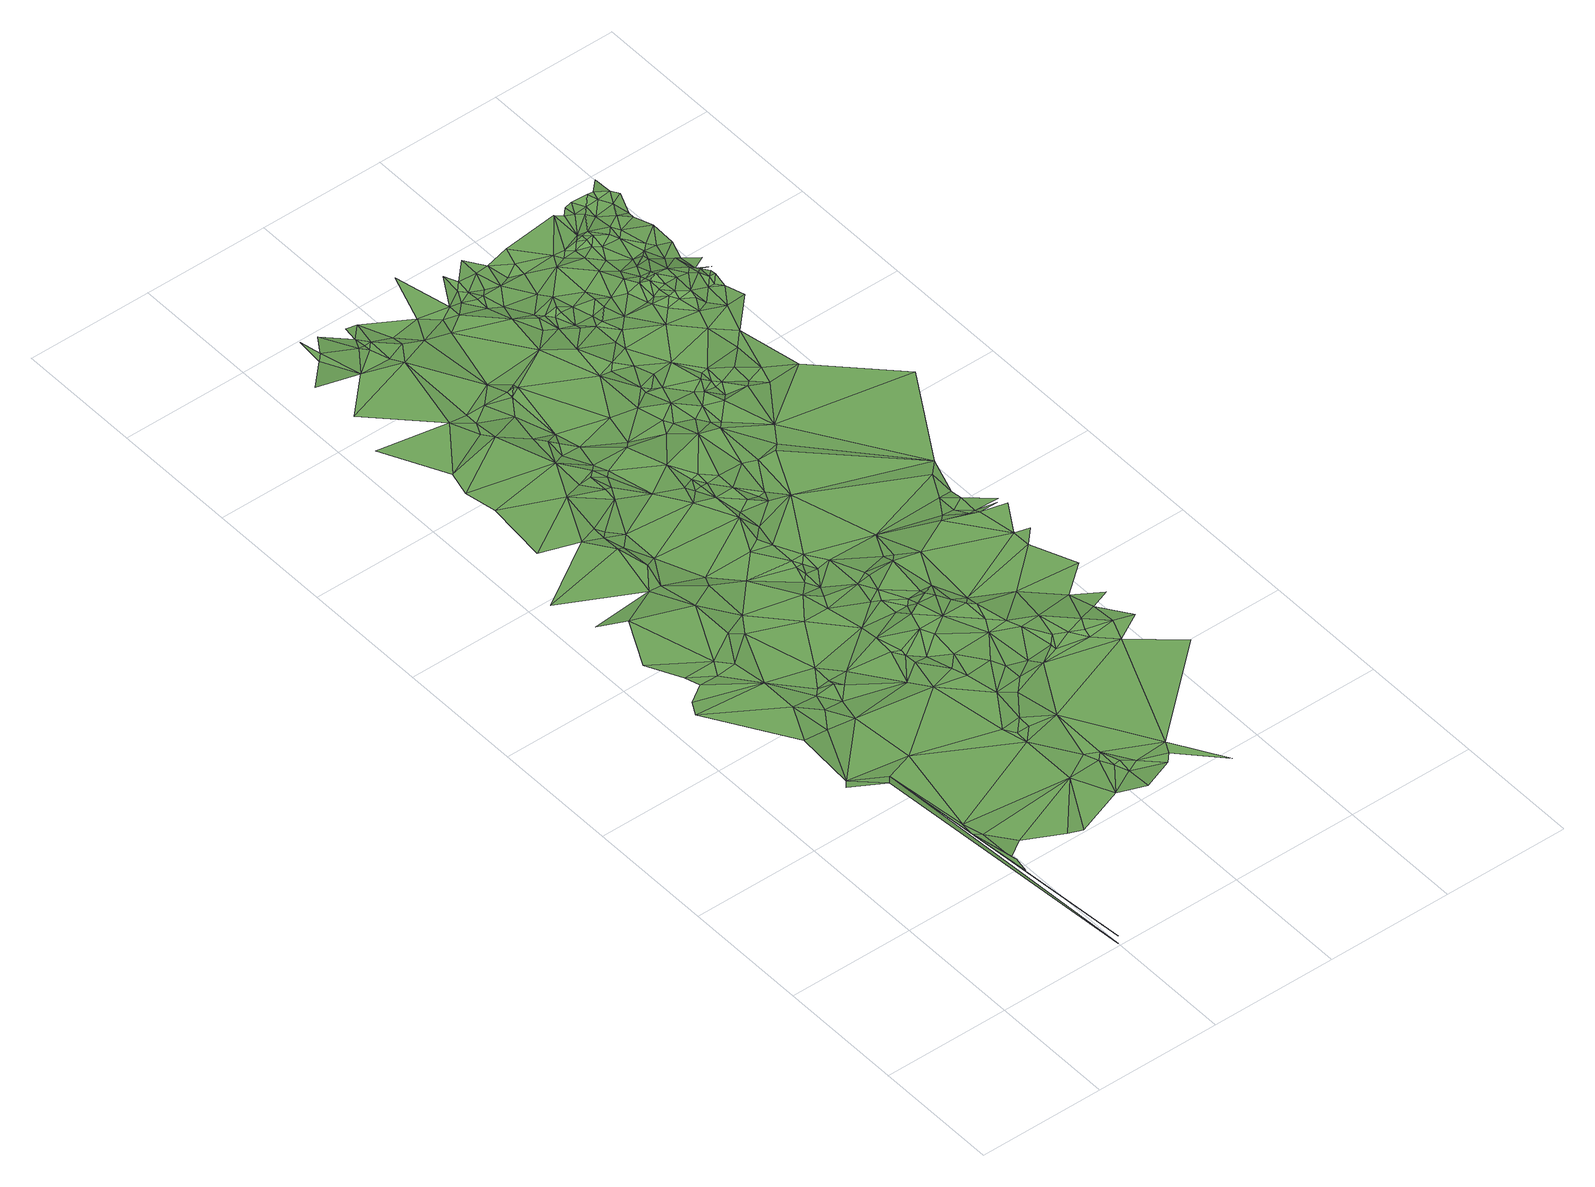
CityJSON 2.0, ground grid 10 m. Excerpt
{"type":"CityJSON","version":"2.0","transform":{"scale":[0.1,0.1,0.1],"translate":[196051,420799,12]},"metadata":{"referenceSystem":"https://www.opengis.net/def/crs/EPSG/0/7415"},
"CityObjects":{
"plantcover1":{"type":"PlantCover","attributes":{"3df_class":"Forest","bgt_fysiekvoorkomen":"groenvoorziening","bgt_status":"bestaand","identificatienamespace":"NL.IMGeo","begroeidterreindeeloptalud":"true","plus_fysiekvoorkomen":"gras- en kruidachtigen","relatievehoogteligging":0,"aantal_punten":0},"geometry":[{"type":"MultiSurface","lod":"1","boundaries":[[[0,1,2]],[[3,4,1]],[[5,1,0]],[[6,1,5]],[[7,3,8]],[[8,9,10]],[[6,11,1]],[[6,5,12]],[[3,1,11]],[[8,3,9]],[[13,14,15]],[[9,16,17]],[[18,15,17]],[[19,9,3]],[[3,11,19]],[[13,20,14]],[[21,22,23]],[[20,24,21]],[[18,13,15]],[[16,9,25]],[[18,17,16]],[[9,19,25]],[[26,23,22]],[[24,22,21]],[[27,11,6]],[[24,20,13]],[[27,6,12]],[[18,16,28]],[[22,24,29]],[[13,29,24]],[[28,16,25]],[[30,27,12]],[[31,13,18]],[[32,33,26]],[[31,18,28]],[[19,11,34]],[[29,35,22]],[[36,28,25]],[[22,37,26]],[[31,38,13]],[[31,28,36]],[[39,27,30]],[[13,40,29]],[[38,41,13]],[[27,34,11]],[[36,42,31]],[[38,31,42]],[[35,37,22]],[[32,26,37]],[[32,43,44]],[[40,35,29]],[[25,19,45]],[[41,40,13]],[[42,46,38]],[[36,47,42]],[[43,48,44]],[[46,41,38]],[[36,25,49]],[[47,46,42]],[[39,50,27]],[[46,47,51]],[[51,41,46]],[[47,36,49]],[[34,52,19]],[[32,37,53]],[[40,54,35]],[[54,37,35]],[[19,52,45]],[[55,32,53]],[[25,45,49]],[[47,49,51]],[[56,57,58]],[[32,55,43]],[[37,59,53]],[[41,60,40]],[[56,48,57]],[[54,59,37]],[[60,54,40]],[[61,27,50]],[[55,53,62]],[[43,63,48]],[[64,34,27]],[[51,65,41]],[[66,43,55]],[[48,63,67]],[[52,34,68]],[[59,69,53]],[[61,64,27]],[[62,53,69]],[[43,66,63]],[[55,62,66]],[[70,51,49]],[[71,68,34]],[[58,72,73]],[[74,75,50]],[[76,61,50]],[[52,68,77]],[[48,67,57]],[[75,76,50]],[[78,67,63]],[[79,80,81]],[[41,65,60]],[[66,82,63]],[[54,83,59]],[[84,80,73]],[[66,62,82]],[[77,68,71]],[[82,78,63]],[[49,45,85]],[[86,51,70]],[[87,64,61]],[[88,45,52]],[[64,89,34]],[[87,61,76]],[[71,34,89]],[[83,69,59]],[[54,60,90]],[[88,52,77]],[[75,91,76]],[[86,65,51]],[[49,85,92]],[[76,91,87]],[[70,49,92]],[[58,57,72]],[[83,54,90]],[[87,89,64]],[[78,93,67]],[[77,71,89]],[[94,91,75]],[[85,45,95]],[[96,75,74]],[[94,87,91]],[[78,82,93]],[[67,93,57]],[[88,97,45]],[[95,45,97]],[[70,92,98]],[[98,86,70]],[[85,99,92]],[[72,84,73]],[[80,100,81]],[[96,94,75]],[[60,65,101]],[[77,102,88]],[[99,85,95]],[[77,89,102]],[[80,84,100]],[[101,90,60]],[[69,83,103]],[[104,87,94]],[[62,105,82]],[[98,92,106]],[[62,69,107]],[[108,109,110]],[[86,98,106]],[[89,87,104]],[[92,99,106]],[[95,111,99]],[[57,112,113]],[[111,95,97]],[[57,113,72]],[[114,94,96]],[[57,93,112]],[[83,90,115]],[[65,86,116]],[[88,117,97]],[[90,101,118]],[[102,119,88]],[[81,120,121]],[[82,122,93]],[[101,65,123]],[[94,114,104]],[[99,111,124]],[[121,120,108]],[[97,117,111]],[[106,99,124]],[[109,125,126]],[[125,109,108]],[[90,118,127]],[[106,128,86]],[[113,112,129]],[[81,100,130]],[[131,88,119]],[[83,115,132]],[[133,112,93]],[[88,131,117]],[[90,127,115]],[[134,102,89]],[[116,86,128]],[[100,84,130]],[[83,135,103]],[[136,72,113]],[[103,107,69]],[[129,112,133]],[[113,129,136]],[[130,137,81]],[[118,101,138]],[[65,116,139]],[[83,132,135]],[[65,139,123]],[[122,82,105]],[[140,84,72]],[[93,122,133]],[[129,133,141]],[[105,62,107]],[[115,127,142]],[[102,134,119]],[[123,138,101]],[[108,143,125]],[[114,144,104]],[[127,118,138]],[[129,141,136]],[[136,145,72]],[[132,115,142]],[[124,146,106]],[[111,147,124]],[[72,145,148]],[[137,120,81]],[[72,148,149]],[[150,130,84]],[[111,117,147]],[[72,149,140]],[[133,122,141]],[[106,146,128]],[[119,151,131]],[[152,125,143]],[[142,127,153]],[[130,154,137]],[[116,128,155]],[[136,141,156]],[[150,84,140]],[[132,142,157]],[[116,155,139]],[[135,158,103]],[[117,131,147]],[[145,136,156]],[[123,139,159]],[[135,132,157]],[[158,160,103]],[[141,122,156]],[[108,161,143]],[[153,157,142]],[[149,148,162]],[[134,151,119]],[[108,163,161]],[[123,159,138]],[[147,146,124]],[[164,155,128]],[[120,163,108]],[[146,164,128]],[[145,165,148]],[[150,154,130]],[[166,153,127]],[[166,127,138]],[[107,103,160]],[[135,157,167]],[[131,151,147]],[[155,168,139]],[[162,148,165]],[[169,140,149]],[[167,158,135]],[[139,168,159]],[[167,157,153]],[[162,169,149]],[[143,170,152]],[[104,171,89]],[[155,164,168]],[[150,140,169]],[[160,158,172]],[[143,161,173]],[[159,174,138]],[[137,154,175]],[[167,153,166]],[[165,169,162]],[[122,105,176]],[[143,173,170]],[[137,175,120]],[[145,156,177]],[[172,107,160]],[[178,164,146]],[[179,168,164]],[[161,163,180]],[[156,122,181]],[[159,168,182]],[[173,161,180]],[[183,166,138]],[[171,134,89]],[[183,138,174]],[[147,184,146]],[[170,173,180]],[[185,151,134]],[[165,145,177]],[[150,186,154]],[[178,179,164]],[[187,147,151]],[[107,188,105]],[[182,168,179]],[[120,189,163]],[[150,169,186]],[[190,176,105]],[[146,184,191]],[[192,178,146]],[[122,176,181]],[[163,189,180]],[[193,107,172]],[[190,105,188]],[[191,192,146]],[[194,174,159]],[[180,195,170]],[[196,170,195]],[[147,197,184]],[[134,198,185]],[[188,107,193]],[[154,186,199]],[[182,194,159]],[[187,151,185]],[[154,199,175]],[[156,181,177]],[[194,183,174]],[[167,200,158]],[[197,147,187]],[[201,182,179]],[[202,166,183]],[[201,179,178]],[[176,190,203]],[[180,189,204]],[[180,204,195]],[[205,190,188]],[[206,169,165]],[[200,172,158]],[[191,184,207]],[[192,201,178]],[[186,169,208]],[[197,207,184]],[[209,167,166]],[[193,172,210]],[[188,193,211]],[[120,212,189]],[[213,165,177]],[[120,175,212]],[[190,205,203]],[[181,176,203]],[[134,214,198]],[[191,215,192]],[[216,205,188]],[[185,198,217]],[[201,194,182]],[[186,218,199]],[[201,192,215]],[[207,215,191]],[[185,217,187]],[[216,203,205]],[[194,202,183]],[[219,216,188]],[[199,220,175]],[[211,219,188]],[[210,211,193]],[[208,218,186]],[[204,189,212]],[[203,221,181]],[[213,206,165]],[[216,221,203]],[[199,218,220]],[[206,208,169]],[[198,222,217]],[[197,187,223]],[[187,217,223]],[[209,166,202]],[[220,218,208]],[[200,210,172]],[[224,221,216]],[[195,204,225]],[[219,224,216]],[[207,197,226]],[[227,219,211]],[[214,222,198]],[[228,202,194]],[[171,214,134]],[[201,215,229]],[[209,200,167]],[[227,211,210]],[[223,217,222]],[[201,229,194]],[[226,215,207]],[[177,181,230]],[[175,231,212]],[[212,225,204]],[[177,230,213]],[[226,197,223]],[[227,232,219]],[[229,228,194]],[[227,210,232]],[[233,171,104]],[[209,202,228]],[[234,181,221]],[[214,235,222]],[[200,232,210]],[[219,236,224]],[[222,237,223]],[[175,220,238]],[[234,221,224]],[[219,232,236]],[[235,237,222]],[[229,209,228]],[[239,206,213]],[[238,220,208]],[[230,181,234]],[[240,213,230]],[[175,238,231]],[[212,241,225]],[[212,231,241]],[[206,242,208]],[[214,243,235]],[[240,239,213]],[[232,200,244]],[[224,236,234]],[[171,243,214]],[[235,243,237]],[[245,223,237]],[[245,226,223]],[[236,232,244]],[[226,246,215]],[[215,247,229]],[[242,238,208]],[[240,230,248]],[[249,209,229]],[[239,242,206]],[[230,234,248]],[[250,237,243]],[[251,241,231]],[[241,252,225]],[[250,245,237]],[[243,171,253]],[[254,244,200]],[[255,234,236]],[[255,236,244]],[[256,225,252]],[[257,239,240]],[[248,257,240]],[[258,248,234]],[[251,252,241]],[[250,243,253]],[[259,251,231]],[[259,231,238]],[[200,209,260]],[[261,242,239]],[[262,209,249]],[[255,263,234]],[[264,239,257]],[[258,234,263]],[[257,248,258]],[[265,226,245]],[[250,266,245]],[[215,246,247]],[[261,239,264]],[[251,267,252]],[[255,244,268]],[[247,249,229]],[[268,244,254]],[[269,238,242]],[[270,242,261]],[[263,255,271]],[[262,272,209]],[[273,267,251]],[[274,257,258]],[[261,264,275]],[[258,263,274]],[[276,264,257]],[[273,251,259]],[[270,277,242]],[[278,252,267]],[[246,226,265]],[[277,269,242]],[[238,279,259]],[[263,271,274]],[[275,264,276]],[[280,254,200]],[[281,238,269]],[[278,282,252]],[[283,271,255]],[[270,261,284]],[[283,255,268]],[[285,267,273]],[[286,261,275]],[[279,238,281]],[[276,257,287]],[[287,257,274]],[[288,278,267]],[[288,267,285]],[[272,260,209]],[[286,275,276]],[[284,277,270]],[[289,262,249]],[[290,273,259]],[[271,291,274]],[[284,261,286]],[[273,292,285]],[[293,259,279]],[[290,292,273]],[[292,288,285]],[[288,294,278]],[[278,294,282]],[[295,290,259]],[[283,291,271]],[[249,247,296]],[[249,296,289]],[[277,297,269]],[[262,289,298]],[[295,259,293]],[[274,299,287]],[[298,272,262]],[[293,279,281]],[[291,299,274]],[[300,277,284]],[[292,301,288]],[[302,281,269]],[[303,276,287]],[[254,280,268]],[[304,286,276]],[[200,260,280]],[[305,293,281]],[[306,247,246]],[[298,289,307]],[[294,288,308]],[[293,305,295]],[[292,290,309]],[[300,297,277]],[[304,284,286]],[[308,288,301]],[[289,296,307]],[[310,302,269]],[[303,287,299]],[[303,304,276]],[[292,309,301]],[[272,298,311]],[[310,269,297]],[[312,305,281]],[[313,299,291]],[[298,307,311]],[[302,314,281]],[[300,284,304]],[[314,312,281]],[[280,283,268]],[[315,290,295]],[[313,316,299]],[[283,317,291]],[[299,318,303]],[[272,311,319]],[[296,247,320]],[[321,305,312]],[[308,301,309]],[[322,294,308]],[[299,316,318]],[[295,305,323]],[[307,296,324]],[[290,315,309]],[[314,325,312]],[[310,314,302]],[[313,291,317]],[[272,319,260]],[[321,312,325]],[[300,326,297]],[[316,313,327]],[[328,304,303]],[[328,303,318]],[[329,311,307]],[[321,323,305]],[[318,316,327]],[[323,315,295]],[[330,325,314]],[[326,310,297]],[[308,309,331]],[[310,332,314]],[[317,327,313]],[[304,328,333]],[[330,321,325]],[[318,333,328]],[[333,318,327]],[[322,308,331]],[[330,314,332]],[[326,334,310]],[[309,335,331]],[[336,317,283]],[[334,332,310]],[[321,330,323]],[[300,304,337]],[[315,338,309]],[[260,319,280]],[[335,309,338]],[[327,317,339]],[[326,300,337]],[[333,327,340]],[[326,341,334]],[[334,342,332]],[[327,339,340]],[[335,343,331]],[[332,344,330]],[[330,345,323]],[[339,317,336]],[[342,334,341]],[[335,338,343]],[[333,346,304]],[[323,347,315]],[[344,332,342]],[[337,341,326]],[[348,336,283]],[[345,330,344]],[[315,347,338]],[[331,343,349]],[[350,340,339]],[[340,351,333]],[[346,337,304]],[[350,339,336]],[[345,347,323]],[[341,352,342]],[[344,342,352]],[[344,352,345]],[[338,353,343]],[[337,354,341]],[[333,351,346]],[[283,280,355]],[[340,350,351]],[[341,356,352]],[[343,353,349]],[[338,347,353]],[[354,357,341]],[[357,356,341]],[[350,336,348]],[[352,358,345]],[[354,337,359]],[[345,358,347]],[[352,356,360]],[[348,283,355]],[[361,359,337]],[[346,361,337]],[[351,350,362]],[[347,363,353]],[[357,354,364]],[[365,354,359]],[[360,358,352]],[[356,357,366]],[[348,362,350]],[[354,365,364]],[[346,351,362]],[[367,363,347]],[[366,357,364]],[[347,358,367]],[[360,356,366]],[[368,365,359]],[[353,363,369]],[[359,361,368]],[[370,364,365]],[[364,371,366]],[[371,364,370]],[[372,370,365]],[[353,373,349]],[[365,368,372]],[[358,360,374]],[[375,360,366]],[[369,363,376]],[[367,376,363]],[[377,370,372]],[[371,378,366]],[[377,371,370]],[[360,375,374]],[[366,378,375]],[[368,361,379]],[[367,358,380]],[[381,361,346]],[[372,368,382]],[[381,346,362]],[[374,380,358]],[[383,378,371]],[[377,383,371]],[[368,379,382]],[[378,384,375]],[[369,376,385]],[[369,373,353]],[[372,386,377]],[[383,384,378]],[[387,379,361]],[[367,388,376]],[[374,375,389]],[[382,386,372]],[[380,388,367]],[[377,386,383]],[[389,375,384]],[[379,387,382]],[[381,387,361]],[[390,369,385]],[[385,376,391]],[[383,392,384]],[[376,388,391]],[[374,393,380]],[[383,386,392]],[[374,389,393]],[[380,394,388]],[[385,391,395]],[[389,384,396]],[[390,373,369]],[[397,382,387]],[[390,385,395]],[[394,380,393]],[[382,398,386]],[[396,384,392]],[[391,388,399]],[[399,388,394]],[[391,399,395]],[[381,362,400]],[[381,397,387]],[[386,398,392]],[[395,401,390]],[[395,399,401]],[[389,402,393]],[[389,396,402]],[[382,403,398]],[[382,397,403]],[[399,394,404]],[[394,393,405]],[[399,404,401]],[[398,406,392]],[[396,392,407]],[[408,373,390]],[[401,409,390]],[[397,381,410]],[[402,411,393]],[[404,394,405]],[[402,396,411]],[[412,408,390]],[[398,403,406]],[[406,413,392]],[[397,414,403]],[[407,392,413]],[[411,405,393]],[[414,397,415]],[[410,381,400]],[[401,404,416]],[[396,407,411]],[[409,412,390]],[[410,415,397]],[[406,403,417]],[[414,417,403]],[[404,405,416]],[[401,416,418]],[[414,415,419]],[[401,418,409]],[[412,420,408]],[[419,415,410]],[[421,406,417]],[[405,411,422]],[[406,421,413]],[[417,414,423]],[[411,407,424]],[[423,414,419]],[[416,405,425]],[[426,407,413]],[[425,405,422]],[[427,420,412]],[[422,411,424]],[[426,413,421]],[[409,428,412]],[[421,417,429]],[[412,428,427]],[[418,428,409]],[[416,425,430]],[[431,407,426]],[[416,430,418]],[[431,424,407]],[[426,421,432]],[[425,422,433]],[[434,427,428]],[[433,422,424]],[[418,435,428]],[[430,425,436]],[[437,418,430]],[[434,428,435]],[[433,424,431]],[[435,418,437]],[[425,433,436]],[[434,435,438]],[[437,430,439]],[[439,430,436]],[[438,435,440]],[[440,435,437]],[[441,437,439]],[[441,440,437]],[[442,438,440]]]}]}
},
"vertices":[
[94,102,9],[89,142,6],[94,92,6],[81,219,7],[100,2,8],[94,107,7],[94,137,6],[100,2,1],[81,219,1],[56,234,7],[56,234,1],[89,152,7],[109,117,6],[74,342,7],[24,357,8],[19,347,7],[79,282,5],[59,282,7],[74,312,7],[104,227,6],[39,367,8],[34,377,10],[59,377,10],[19,402,12],[54,367,7],[99,277,7],[39,442,12],[173,142,7],[89,297,6],[69,367,9],[138,102,6],[94,312,5],[69,457,10],[19,452,11],[173,187,7],[84,392,10],[104,297,5],[84,427,10],[99,317,5],[148,97,7],[94,387,7],[109,332,7],[109,312,7],[79,502,10],[9,487,11],[158,267,8],[109,317,6],[114,307,7],[64,522,11],[148,282,7],[188,112,6],[124,317,6],[168,207,7],[79,457,9],[104,402,7],[84,477,10],[34,532,11],[84,562,11],[39,582,11],[104,437,9],[133,372,6],[198,142,8],[94,482,7],[79,517,9],[193,152,9],[158,342,7],[84,502,8],[79,527,10],[173,197,8],[109,447,6],[158,312,7],[183,197,8],[99,592,11],[34,607,11],[208,102,8],[208,122,7],[203,132,8],[183,207,9],[84,522,8],[14,677,11],[39,627,11],[69,667,11],[94,512,7],[128,427,6],[84,637,11],[163,292,9],[158,327,9],[203,147,9],[188,237,7],[203,192,10],[148,392,7],[208,132,9],[163,302,8],[109,542,8],[218,127,7],[178,272,9],[233,112,7],[183,262,7],[163,307,9],[173,292,8],[79,647,9],[153,372,6],[198,227,8],[148,447,6],[243,127,9],[148,507,7],[183,312,13],[163,477,7],[54,742,10],[39,767,12],[19,747,15],[188,282,9],[109,552,10],[99,567,9],[238,117,9],[158,402,5],[183,337,10],[203,262,9],[158,382,7],[208,237,9],[84,732,10],[24,712,11],[133,532,6],[178,357,8],[188,302,13],[44,772,13],[39,787,15],[163,392,5],[188,327,13],[109,567,10],[84,657,9],[208,252,8],[163,417,5],[114,552,9],[228,237,10],[163,422,7],[114,572,10],[84,667,9],[183,377,7],[183,352,10],[104,622,8],[119,562,8],[163,407,6],[69,762,10],[268,87,8],[119,577,8],[203,312,13],[218,282,11],[109,597,8],[109,612,10],[109,647,7],[223,247,8],[54,787,11],[173,407,5],[99,667,9],[193,337,10],[124,567,7],[168,417,5],[163,442,7],[188,362,10],[158,452,8],[74,757,9],[114,607,9],[79,742,9],[198,332,13],[124,597,7],[183,407,7],[173,422,7],[198,342,10],[119,617,7],[74,772,8],[283,222,10],[168,462,6],[74,762,9],[193,377,9],[114,682,8],[153,522,7],[148,577,7],[213,332,12],[208,337,13],[79,762,10],[158,547,7],[208,342,11],[193,382,8],[223,292,13],[243,247,10],[119,662,8],[238,272,12],[163,502,7],[94,747,10],[158,517,5],[223,312,13],[218,322,12],[168,482,5],[213,377,10],[84,782,8],[74,782,10],[233,282,13],[243,242,10],[119,667,9],[203,472,7],[218,342,10],[213,387,7],[163,527,5],[94,757,8],[163,517,6],[158,607,6],[228,307,13],[128,667,8],[223,407,6],[188,477,7],[178,487,7],[109,742,8],[153,582,5],[268,237,10],[228,317,11],[168,517,6],[248,252,13],[124,667,10],[178,502,7],[128,672,7],[168,527,7],[258,247,13],[253,272,13],[178,517,7],[119,762,7],[258,302,10],[188,487,4],[218,382,9],[233,372,10],[178,572,5],[128,737,7],[193,487,5],[318,192,10],[193,557,7],[268,242,13],[198,517,6],[273,252,13],[163,687,7],[178,602,7],[183,582,7],[133,752,5],[178,642,7],[288,237,13],[208,512,7],[283,277,10],[293,332,10],[293,347,10],[188,577,5],[263,387,10],[288,257,11],[143,747,7],[143,757,7],[303,232,13],[223,512,7],[208,552,7],[133,802,7],[198,592,7],[203,572,4],[168,722,7],[288,427,8],[193,617,6],[268,392,8],[208,562,5],[193,612,5],[308,297,10],[303,262,12],[153,757,5],[228,517,6],[183,672,7],[188,642,5],[213,557,6],[278,407,7],[163,742,5],[213,577,6],[198,612,5],[203,607,7],[193,647,7],[158,767,5],[178,702,5],[298,437,7],[188,697,4],[158,782,8],[238,532,7],[203,637,5],[163,752,6],[208,622,5],[218,592,5],[163,762,5],[283,382,8],[173,737,4],[228,572,6],[168,752,6],[183,712,6],[163,772,7],[183,717,5],[288,377,10],[208,662,5],[278,392,7],[223,587,6],[208,652,7],[173,757,5],[198,687,6],[228,597,7],[223,622,7],[188,712,5],[303,342,12],[288,382,8],[178,772,6],[183,752,6],[208,682,5],[288,397,9],[193,707,4],[233,577,4],[198,692,5],[198,732,4],[233,587,4],[248,572,7],[233,592,6],[288,407,7],[308,372,10],[198,712,7],[178,787,7],[203,722,6],[303,377,10],[198,707,6],[218,667,7],[238,587,6],[233,602,6],[308,382,7],[208,707,5],[188,772,7],[213,692,4],[238,602,7],[213,682,7],[193,757,4],[263,567,5],[243,652,8],[203,752,5],[253,577,5],[253,592,7],[228,677,6],[223,692,7],[203,762,7],[223,702,7],[223,712,6],[263,632,7],[223,742,7],[288,567,7],[208,777,7],[268,582,5],[268,607,5],[233,697,6],[228,752,7],[248,672,9],[343,512,7],[243,692,7],[248,677,7],[243,722,6],[253,662,10],[248,702,10],[268,647,9],[278,617,7],[233,747,5],[253,677,9],[258,667,14],[253,692,11],[243,737,7],[263,662,12],[238,752,6],[258,677,13],[258,687,14],[263,667,16],[253,782,7],[253,712,7],[258,697,10],[243,747,6],[263,677,15],[258,692,12],[273,657,11],[253,727,6],[288,642,6],[273,662,14],[263,687,17],[263,692,15],[248,752,8],[273,677,15],[278,652,7],[253,742,8],[263,707,9],[253,757,7],[253,747,10],[273,687,16],[268,717,5],[258,737,8],[253,752,10],[273,707,10],[288,662,8],[283,677,13],[258,747,11],[303,642,7],[258,752,11],[273,712,9],[288,672,14],[268,742,10],[273,737,7],[288,682,12],[283,702,8],[258,777,7],[268,767,10],[298,657,7],[278,717,7],[263,772,9],[288,697,9],[293,667,11],[293,662,8],[273,747,10],[293,677,11],[273,762,8],[298,667,11],[263,782,8],[293,682,8],[283,722,7],[298,672,10],[288,717,6],[278,742,8],[293,697,6],[268,782,10],[273,772,10],[303,677,7],[283,752,11],[298,712,7],[303,687,8],[298,732,8],[278,777,15],[283,772,11],[293,747,7],[288,762,11],[283,777,14],[293,752,7],[293,772,13],[298,767,11],[293,787,12]
]}
